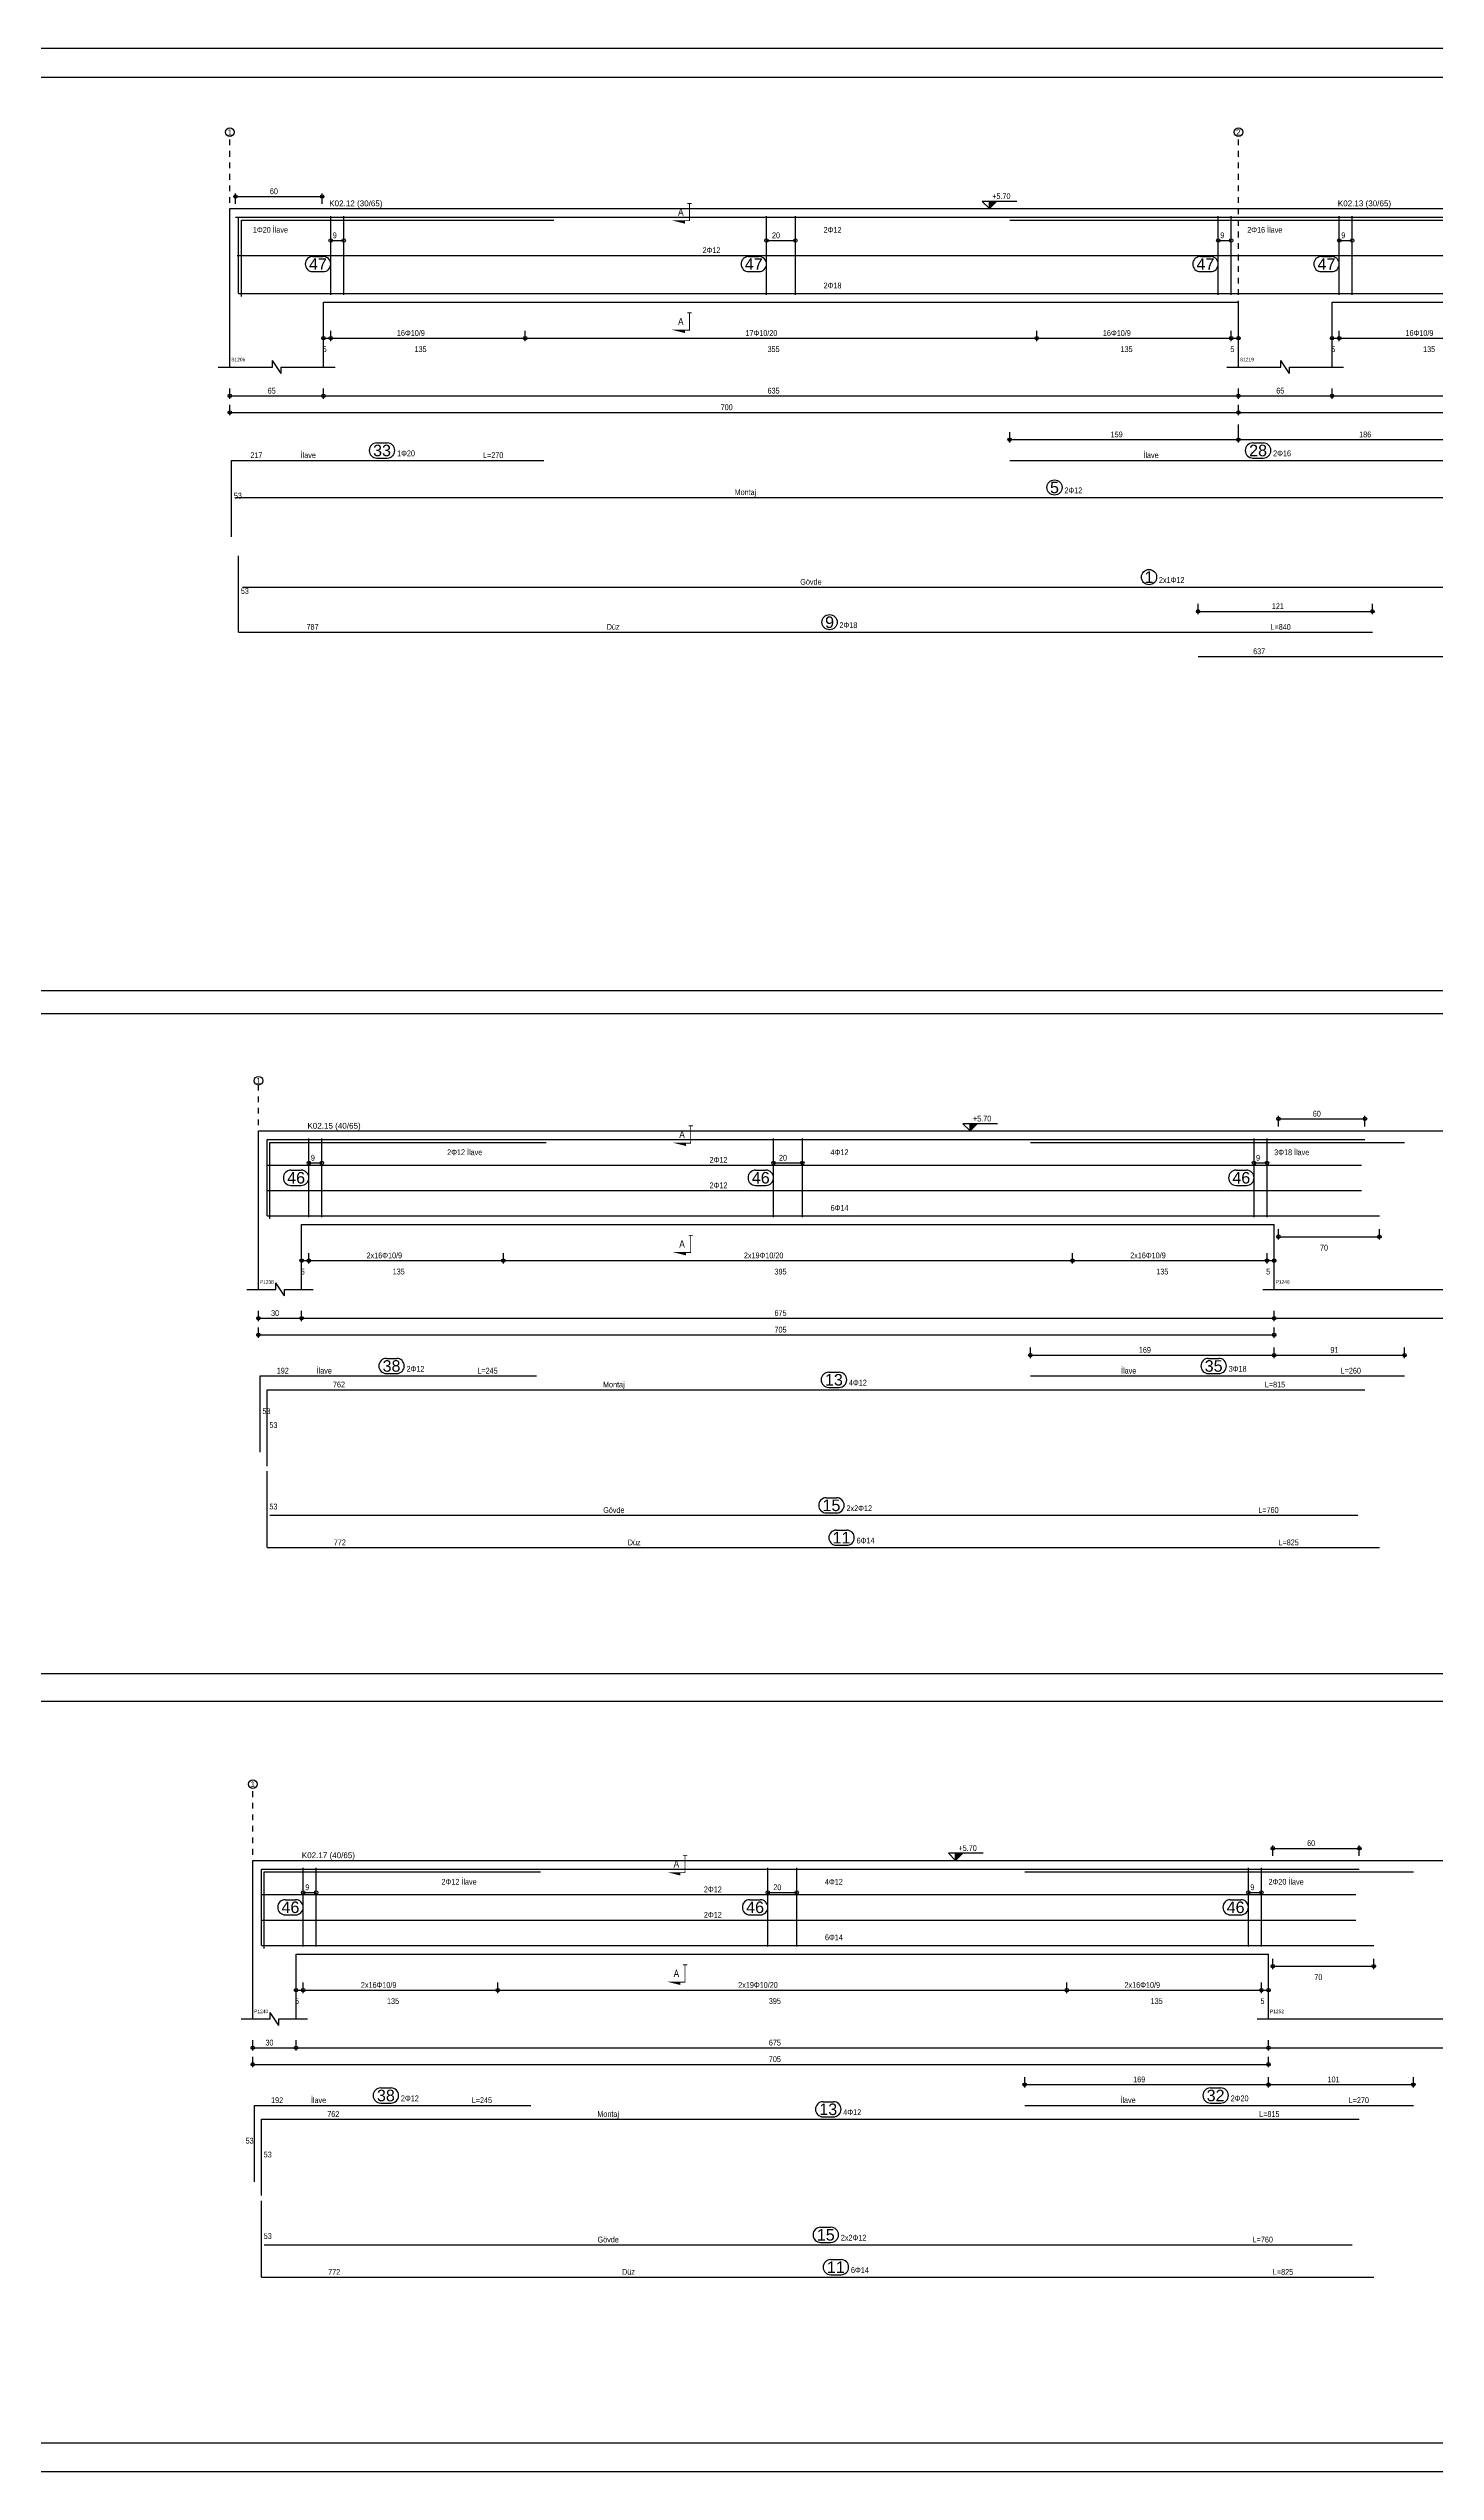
# Model space of a CAD drawing. Header units: metres. Extents: x 419734 to 420376, y 4564732 to 4565123.
# Drawn here: x 419996.92 to 420020.98, y 4564807.53 to 4564849.58 of the extents above; entities that cross this region are included whole.
import ezdxf
from ezdxf.enums import TextEntityAlignment as Align

# ---------------------------------------------------------------- set-up
doc = ezdxf.new("R2010")
doc.units = ezdxf.units.M
doc.linetypes.add('TRATTO-PUNTO', pattern=[1, 0.5, -0.25, 0, -0.25])
for name, color, linetype in [('Standart', 7, 'Continuous'), ('SW_ASSI', 7, 'TRATTO-PUNTO'), ('SW_DIM', 33, 'Continuous'), ('SW_MAGRONE', 2, 'Continuous'), ('SW_QUOTE', 1, 'Continuous'), ('SW_REINFORCEMENT', 7, 'Continuous'), ('SW_TESTI', 2, 'Continuous'), ('SW_TXT_TESTI', 1, 'Continuous')]:
    doc.layers.add(name, color=color, linetype=linetype)
doc.styles.add('arial_1_18', font='arial.ttf', dxfattribs={"height": 0.2})
doc.styles.add('SWS', font='ARIALN.TTF')

# ---------------------------------------------------------------- blocks, each defined once
blk = doc.blocks.new('*U1605')
at = {"layer": 'SW_QUOTE'}
blk.add_hatch(color=1, dxfattribs=at).paths.add_polyline_path([(0.25, 0.25), (0, 0.25), (0, 0)])
at = {"layer": 'SW_QUOTE', "color": 1}
for p, q in [((0.95, 0.25), (-0.25, 0.25)), ((-0.25, 0.25), (0, 0)), ((-0.25, 0), (0.25, 0)), ((0, 0), (0, 0.25)), ((0.25, 0.25), (0, 0))]:
    blk.add_line(p, q, dxfattribs=at)
at = {"layer": 'SW_QUOTE', "color": 2, "style": 'SWS'}
blk.add_attdef('QUOTA', (0.1, 0.33), '', height=0.2, dxfattribs=at)
blk = doc.blocks.new('*U1603')
at = {"layer": 'SW_QUOTE', "const_width": 0.0003}
blk.add_lwpolyline([(0, 0), (0, -0.006), (-0.00159, -0.006)], dxfattribs=at)
at = {"layer": 'SW_QUOTE', "const_width": 0.0003, "flags": 128}
blk.add_lwpolyline([(0.00075, 0), (-0.00075, 0)], dxfattribs=at)
at = {"layer": 'SW_QUOTE'}
blk.add_solid([(-0.00159, -0.00585), (-0.00159, -0.00701), (-0.00624, -0.00585)], dxfattribs=at)
at = {"layer": 'SW_TESTI', "style": 'SWS'}
for tag, p in [('RIF_DOC', (0.0025, -0.003)), ('RIF_DOC_SEC', (0.0055, -0.003))]:
    blk.add_attdef(tag, text='', height=0.002, rotation=90, dxfattribs=at).set_placement(p, align=Align.MIDDLE)
at = {"layer": 'SW_TESTI', "color": 3, "style": 'SWS'}
blk.add_attdef('SEZ', text='', height=0.0025, dxfattribs=at).set_placement((-0.003, -0.003), align=Align.MIDDLE)

msp = doc.modelspace()

# ---------------------------------------------------------------- linework, layer by layer
at = {"color": 0, "linetype": 'Continuous'}
for centre in [(420000.06318, 4564848.12616), (420017.56318, 4564848.12616), (420000.55918, 4564831.66737), (420000.46092, 4564819.46109)]:
    msp.add_circle(centre, 0.075, dxfattribs=at)
at = {"layer": 'Standart', "color": 2}
msp.add_lwpolyline([(420281.38267, 4564849.57907), (419805.78267, 4564849.57907), (419805.78267, 4564807.5324), (420281.38267, 4564807.5324)], dxfattribs=at)
for points in [[(419995.13267, 4564849.07907), (420043.08267, 4564849.07907), (420043.08267, 4564833.22712), (419995.13267, 4564833.22712)], [(420043.08267, 4564821.37921), (420043.08267, 4564832.82681), (419995.13267, 4564832.82681), (419995.13267, 4564821.37921)], [(419995.13267, 4564820.892), (419995.13267, 4564808.0324), (420043.08267, 4564808.0324), (420043.08267, 4564820.892)]]:
    msp.add_lwpolyline(points, close=True, dxfattribs=at)
at = {"layer": 'SW_ASSI', "ltscale": 0.2}
for points in [[(420000.06318, 4564844.30116), (420000.06318, 4564848.05116)], [(420017.56318, 4564844.30116), (420017.56318, 4564848.05116)], [(420000.55918, 4564828.29502), (420000.55918, 4564831.59237)], [(420000.46092, 4564815.63609), (420000.46092, 4564819.38609)]]:
    msp.add_lwpolyline(points, dxfattribs=at)
at = {"layer": 'SW_DIM', "ltscale": 0.5}
for points in [[(420000.12318, 4564847.01116), (420001.70318, 4564847.01116)], [(420000.16318, 4564846.88116), (420000.16318, 4564847.06116)], [(420001.66318, 4564846.88116), (420001.66318, 4564847.06116)], [(420001.81318, 4564846.24616), (420002.03818, 4564846.24616)], [(420009.37568, 4564846.24616), (420009.87568, 4564846.24616)], [(420017.21318, 4564846.24616), (420017.43818, 4564846.24616)], [(420019.31318, 4564846.24616), (420019.53818, 4564846.24616)], [(420001.64818, 4564844.55116), (420017.60318, 4564844.55116)], [(420001.68818, 4564844.50116), (420001.68818, 4564844.68116)], [(420001.81318, 4564844.50116), (420001.81318, 4564844.68116)], [(420005.18818, 4564844.50116), (420005.18818, 4564844.68116)], [(420014.06318, 4564844.50116), (420014.06318, 4564844.68116)], [(420017.43818, 4564844.50116), (420017.43818, 4564844.68116)], [(420017.56318, 4564844.50116), (420017.56318, 4564844.68116)], [(420019.14818, 4564844.55116), (420031.35318, 4564844.55116)], [(420019.18818, 4564844.50116), (420019.18818, 4564844.68116)], [(420019.31318, 4564844.50116), (420019.31318, 4564844.68116)], [(419999.86318, 4564844.05116), (420000.80068, 4564844.05116)], [(420000.80068, 4564844.05116), (420000.80068, 4564844.16366)], [(420000.95068, 4564843.93866), (420000.80068, 4564844.16366)], [(420000.95068, 4564843.93866), (420000.95068, 4564844.05116)], [(420000.95068, 4564844.05116), (420001.88818, 4564844.05116)], [(420017.36318, 4564844.05116), (420018.30068, 4564844.05116)], [(420018.30068, 4564844.05116), (420018.30068, 4564844.16366)], [(420018.45068, 4564843.93866), (420018.30068, 4564844.16366)], [(420018.45068, 4564843.93866), (420018.45068, 4564844.05116)], [(420018.45068, 4564844.05116), (420019.38818, 4564844.05116)], [(420000.02318, 4564843.55116), (420032.97818, 4564843.55116)], [(420000.06318, 4564843.50116), (420000.06318, 4564843.68116)], [(420001.68818, 4564843.50116), (420001.68818, 4564843.68116)], [(420017.56318, 4564843.50116), (420017.56318, 4564843.68116)], [(420019.18818, 4564843.50116), (420019.18818, 4564843.68116)], [(420000.02318, 4564843.26316), (420032.97818, 4564843.26316)], [(420000.06318, 4564843.21316), (420000.06318, 4564843.39316)], [(420017.56318, 4564843.21316), (420017.56318, 4564843.39316)], [(420017.56318, 4564842.74116), (420017.56318, 4564843.05116)], [(420013.55443, 4564842.79116), (420022.25943, 4564842.79116)], [(420013.59443, 4564842.74116), (420013.59443, 4564842.92116)], [(420016.82318, 4564839.81116), (420019.92818, 4564839.81116)], [(420016.86318, 4564839.76116), (420016.86318, 4564839.94116)], [(420019.88818, 4564839.76116), (420019.88818, 4564839.94116)], [(420018.21917, 4564831.00502), (420019.79917, 4564831.00502)], [(420018.25917, 4564830.87502), (420018.25917, 4564831.05502)], [(420019.75917, 4564830.87502), (420019.75917, 4564831.05502)], [(420001.43418, 4564830.24002), (420001.65918, 4564830.24002)], [(420009.49667, 4564830.24002), (420009.99667, 4564830.24002)], [(420017.83417, 4564830.24002), (420018.05917, 4564830.24002)], [(420018.21917, 4564828.96002), (420020.04917, 4564828.96002)], [(420018.25917, 4564828.91002), (420018.25917, 4564829.09002)], [(420020.00917, 4564828.91002), (420020.00917, 4564829.09002)], [(420001.26918, 4564828.54502), (420018.22417, 4564828.54502)], [(420001.30918, 4564828.49502), (420001.30918, 4564828.67502)], [(420001.43418, 4564828.49502), (420001.43418, 4564828.67502)], [(420004.80918, 4564828.49502), (420004.80918, 4564828.67502)], [(420014.68417, 4564828.49502), (420014.68417, 4564828.67502)], [(420018.05917, 4564828.49502), (420018.05917, 4564828.67502)], [(420018.18417, 4564828.49502), (420018.18417, 4564828.67502)], [(420000.35917, 4564828.04502), (420000.85918, 4564828.04502)], [(420000.85918, 4564828.04502), (420000.85918, 4564828.15752)], [(420001.00918, 4564827.93252), (420000.85918, 4564828.15752)], [(420001.00918, 4564827.93252), (420001.00918, 4564828.04502)], [(420001.00918, 4564828.04502), (420001.50918, 4564828.04502)], [(420017.98417, 4564828.04502), (420025.35918, 4564828.04502)], [(420000.51918, 4564827.54502), (420032.72418, 4564827.54502)], [(420000.55918, 4564827.49502), (420000.55918, 4564827.67502)], [(420001.30918, 4564827.49502), (420001.30918, 4564827.67502)], [(420018.18417, 4564827.49502), (420018.18417, 4564827.67502)], [(420000.51918, 4564827.25702), (420018.22417, 4564827.25702)], [(420000.55918, 4564827.20702), (420000.55918, 4564827.38702)], [(420018.18417, 4564827.20702), (420018.18417, 4564827.38702)], [(420013.91292, 4564826.90502), (420020.48667, 4564826.90502)], [(420013.95292, 4564826.85502), (420013.95292, 4564827.03502)], [(420018.18417, 4564826.85502), (420018.18417, 4564827.03502)], [(420020.44667, 4564826.85502), (420020.44667, 4564827.03502)], [(420018.12092, 4564818.34609), (420019.70092, 4564818.34609)], [(420018.16092, 4564818.21609), (420018.16092, 4564818.39609)], [(420019.66092, 4564818.21609), (420019.66092, 4564818.39609)], [(420001.33592, 4564817.58109), (420001.56092, 4564817.58109)], [(420009.39842, 4564817.58109), (420009.89842, 4564817.58109)], [(420017.73592, 4564817.58109), (420017.96092, 4564817.58109)], [(420018.12092, 4564816.30109), (420019.95092, 4564816.30109)], [(420018.16092, 4564816.25109), (420018.16092, 4564816.43109)], [(420019.91092, 4564816.25109), (420019.91092, 4564816.43109)], [(420001.17092, 4564815.88609), (420018.12592, 4564815.88609)], [(420001.21092, 4564815.83609), (420001.21092, 4564816.01609)], [(420001.33592, 4564815.83609), (420001.33592, 4564816.01609)], [(420004.71092, 4564815.83609), (420004.71092, 4564816.01609)], [(420014.58592, 4564815.83609), (420014.58592, 4564816.01609)], [(420017.96092, 4564815.83609), (420017.96092, 4564816.01609)], [(420018.08592, 4564815.83609), (420018.08592, 4564816.01609)], [(420000.26091, 4564815.38609), (420000.76092, 4564815.38609)], [(420000.76092, 4564815.38609), (420000.76092, 4564815.49859)], [(420000.91092, 4564815.27359), (420000.76092, 4564815.49859)], [(420000.91092, 4564815.27359), (420000.91092, 4564815.38609)], [(420000.91092, 4564815.38609), (420001.41092, 4564815.38609)], [(420017.88591, 4564815.38609), (420025.26092, 4564815.38609)], [(420000.42092, 4564814.88609), (420032.62592, 4564814.88609)], [(420000.46092, 4564814.83609), (420000.46092, 4564815.01609)], [(420001.21092, 4564814.83609), (420001.21092, 4564815.01609)], [(420018.08592, 4564814.83609), (420018.08592, 4564815.01609)], [(420000.42092, 4564814.59809), (420018.12592, 4564814.59809)], [(420000.46092, 4564814.54809), (420000.46092, 4564814.72809)], [(420018.08592, 4564814.54809), (420018.08592, 4564814.72809)], [(420013.81467, 4564814.24609), (420020.63842, 4564814.24609)], [(420013.85467, 4564814.19609), (420013.85467, 4564814.37609)], [(420018.08592, 4564814.19609), (420018.08592, 4564814.37609)], [(420020.59842, 4564814.19609), (420020.59842, 4564814.37609)]]:
    msp.add_lwpolyline(points, dxfattribs=at)
for centre in [(420000.16318, 4564847.01116), (420001.66318, 4564847.01116), (420001.81318, 4564846.24616), (420002.03818, 4564846.24616), (420009.37568, 4564846.24616), (420009.87568, 4564846.24616), (420017.21318, 4564846.24616), (420017.43818, 4564846.24616), (420019.31318, 4564846.24616), (420019.53818, 4564846.24616), (420001.68818, 4564844.55116), (420001.81318, 4564844.55116), (420005.18818, 4564844.55116), (420014.06318, 4564844.55116), (420017.43818, 4564844.55116), (420017.56318, 4564844.55116), (420019.18818, 4564844.55116), (420019.31318, 4564844.55116), (420000.06318, 4564843.55116), (420001.68818, 4564843.55116), (420017.56318, 4564843.55116), (420019.18818, 4564843.55116), (420000.06318, 4564843.26316), (420017.56318, 4564843.26316), (420013.59443, 4564842.79116), (420017.56318, 4564842.79116), (420016.86318, 4564839.81116), (420019.88818, 4564839.81116), (420018.25917, 4564831.00502), (420019.75917, 4564831.00502), (420001.43418, 4564830.24002), (420001.65918, 4564830.24002), (420009.49667, 4564830.24002), (420009.99667, 4564830.24002), (420017.83417, 4564830.24002), (420018.05917, 4564830.24002), (420018.25917, 4564828.96002), (420020.00917, 4564828.96002), (420001.30918, 4564828.54502), (420001.43418, 4564828.54502), (420004.80918, 4564828.54502), (420014.68417, 4564828.54502), (420018.05917, 4564828.54502), (420018.18417, 4564828.54502), (420000.55918, 4564827.54502), (420001.30918, 4564827.54502), (420018.18417, 4564827.54502), (420000.55918, 4564827.25702), (420018.18417, 4564827.25702), (420013.95292, 4564826.90502), (420018.18417, 4564826.90502), (420020.44667, 4564826.90502), (420018.16092, 4564818.34609), (420019.66092, 4564818.34609), (420001.33592, 4564817.58109), (420001.56092, 4564817.58109), (420009.39842, 4564817.58109), (420009.89842, 4564817.58109), (420017.73592, 4564817.58109), (420017.96092, 4564817.58109), (420018.16092, 4564816.30109), (420019.91092, 4564816.30109), (420001.21092, 4564815.88609), (420001.33592, 4564815.88609), (420004.71092, 4564815.88609), (420014.58592, 4564815.88609), (420017.96092, 4564815.88609), (420018.08592, 4564815.88609), (420000.46092, 4564814.88609), (420001.21092, 4564814.88609), (420018.08592, 4564814.88609), (420000.46092, 4564814.59809), (420018.08592, 4564814.59809), (420013.85467, 4564814.24609), (420018.08592, 4564814.24609), (420020.59842, 4564814.24609)]:
    msp.add_circle(centre, 0.03, dxfattribs=at)
at = {"layer": 'SW_MAGRONE'}
for points in [[(420000.06318, 4564844.05116), (420000.06318, 4564846.80117)], [(420000.06318, 4564846.80117), (420032.93818, 4564846.80117)], [(420001.68818, 4564844.05116), (420001.68818, 4564845.17616)], [(420001.68818, 4564845.17616), (420017.56318, 4564845.17616)], [(420017.56318, 4564844.05116), (420017.56318, 4564845.17616)], [(420019.18818, 4564844.05116), (420019.18818, 4564845.17616)], [(420019.18818, 4564845.17616), (420031.31318, 4564845.17616)], [(420000.55917, 4564830.79503), (420032.68418, 4564830.79503)], [(420000.55917, 4564828.04502), (420000.55917, 4564830.79503)], [(420001.30918, 4564828.04502), (420001.30918, 4564829.17002)], [(420001.30918, 4564829.17002), (420018.18417, 4564829.17002)], [(420018.18417, 4564828.04502), (420018.18417, 4564829.17002)], [(420000.46091, 4564815.38609), (420000.46091, 4564818.1361)], [(420000.46091, 4564818.1361), (420032.58592, 4564818.1361)], [(420001.21092, 4564815.38609), (420001.21092, 4564816.51109)], [(420001.21092, 4564816.51109), (420018.08591, 4564816.51109)], [(420018.08591, 4564815.38609), (420018.08591, 4564816.51109)]]:
    msp.add_lwpolyline(points, dxfattribs=at)
at = {"layer": 'SW_REINFORCEMENT', "color": 7, "ltscale": 0.05, "flags": 128}
for points in [[(420000.16318, 4564846.65116), (420032.85068, 4564846.65116)], [(420000.21318, 4564845.32616), (420000.21318, 4564846.65116)], [(420000.26318, 4564846.60116), (420005.68193, 4564846.60116)], [(420000.26318, 4564845.27616), (420000.26318, 4564846.60116)], [(420001.81318, 4564845.30616), (420001.81318, 4564846.67116)], [(420002.03818, 4564845.30616), (420002.03818, 4564846.67116)], [(420009.37568, 4564845.30616), (420009.37568, 4564846.67116)], [(420009.87568, 4564845.30616), (420009.87568, 4564846.67116)], [(420013.59443, 4564846.60116), (420022.21943, 4564846.60116)], [(420017.21318, 4564845.30616), (420017.21318, 4564846.67116)], [(420017.43818, 4564845.30616), (420017.43818, 4564846.67116)], [(420019.31318, 4564845.30616), (420019.31318, 4564846.67116)], [(420019.53818, 4564845.30616), (420019.53818, 4564846.67116)], [(420000.18818, 4564845.98866), (420032.81318, 4564845.98866)], [(420000.21318, 4564845.32616), (420032.78818, 4564845.32616)], [(420000.09318, 4564842.43116), (420005.51193, 4564842.43116)], [(420000.09318, 4564841.10616), (420000.09318, 4564842.43116)], [(420013.59443, 4564842.43116), (420022.21943, 4564842.43116)], [(420000.16318, 4564841.78871), (420027.29651, 4564841.78871)], [(420000.21318, 4564839.45116), (420000.21318, 4564840.77616)], [(420000.28418, 4564840.23366), (420030.28418, 4564840.23366)], [(420000.21318, 4564839.45116), (420019.88818, 4564839.45116)], [(420016.86318, 4564839.02932), (420032.78818, 4564839.02932)], [(420000.70917, 4564829.32002), (420000.70917, 4564830.64502)], [(420000.70918, 4564830.64502), (420019.75917, 4564830.64502)], [(420000.75917, 4564829.27002), (420000.75918, 4564830.59502)], [(420000.75918, 4564830.59502), (420005.55292, 4564830.59502)], [(420001.43418, 4564829.30002), (420001.43418, 4564830.66502)], [(420001.65918, 4564829.30002), (420001.65918, 4564830.66502)], [(420009.49667, 4564829.30002), (420009.49667, 4564830.66502)], [(420009.99667, 4564829.30002), (420009.99667, 4564830.66502)], [(420013.95292, 4564830.59502), (420020.44667, 4564830.59502)], [(420017.83417, 4564829.30002), (420017.83417, 4564830.66502)], [(420018.05917, 4564829.30002), (420018.05917, 4564830.66502)], [(420000.69667, 4564830.20336), (420019.69667, 4564830.20336)], [(420000.69667, 4564829.76169), (420019.69667, 4564829.76169)], [(420000.70918, 4564829.32002), (420020.00917, 4564829.32002)], [(420000.58917, 4564825.22002), (420000.58918, 4564826.54502)], [(420000.58918, 4564826.54502), (420005.38292, 4564826.54502)], [(420000.70917, 4564824.98002), (420000.70918, 4564826.30502)], [(420000.70918, 4564826.30502), (420019.75917, 4564826.30502)], [(420013.95292, 4564826.54502), (420020.44667, 4564826.54502)], [(420000.70918, 4564823.56502), (420000.70917, 4564824.89002)], [(420000.75667, 4564824.12669), (420019.63667, 4564824.12669)], [(420000.70918, 4564823.56502), (420020.00917, 4564823.56502)], [(420000.61092, 4564816.66109), (420000.61092, 4564817.9861)], [(420000.61092, 4564817.98609), (420019.66092, 4564817.98609)], [(420000.66092, 4564817.93609), (420005.45467, 4564817.93609)], [(420000.66092, 4564816.61109), (420000.66092, 4564817.93609)], [(420001.33592, 4564816.64109), (420001.33592, 4564818.00609)], [(420001.56092, 4564816.64109), (420001.56092, 4564818.00609)], [(420009.39842, 4564816.64109), (420009.39842, 4564818.00609)], [(420009.89842, 4564816.64109), (420009.89842, 4564818.00609)], [(420013.85467, 4564817.93609), (420020.59842, 4564817.93609)], [(420017.73592, 4564816.64109), (420017.73592, 4564818.00609)], [(420017.96092, 4564816.64109), (420017.96092, 4564818.00609)], [(420000.59842, 4564817.54443), (420019.59842, 4564817.54443)], [(420000.59842, 4564817.10276), (420019.59842, 4564817.10276)], [(420000.61092, 4564816.66109), (420019.91092, 4564816.66109)], [(420000.49092, 4564813.88609), (420005.28467, 4564813.88609)], [(420000.49092, 4564812.56109), (420000.49092, 4564813.88609)], [(420000.61092, 4564813.64609), (420019.66092, 4564813.64609)], [(420000.61092, 4564812.32109), (420000.61092, 4564813.64609)], [(420013.85467, 4564813.88609), (420020.59842, 4564813.88609)], [(420000.61092, 4564810.9061), (420000.61092, 4564812.2311)], [(420000.65842, 4564811.46776), (420019.53842, 4564811.46776)], [(420000.61092, 4564810.9061), (420019.91092, 4564810.9061)]]:
    msp.add_lwpolyline(points, dxfattribs=at)
at = {"layer": 'SW_TXT_TESTI', "flags": 128}
for points in [[(420001.50241, 4564845.97034), (420001.68118, 4564845.97034)], [(420001.50241, 4564845.70634), (420001.68118, 4564845.70634)], [(420009.06491, 4564845.97034), (420009.24368, 4564845.97034)], [(420009.06491, 4564845.70634), (420009.24368, 4564845.70634)], [(420016.90241, 4564845.97034), (420017.08118, 4564845.97034)], [(420016.90241, 4564845.70634), (420017.08118, 4564845.70634)], [(420019.00241, 4564845.97034), (420019.18118, 4564845.97034)], [(420019.00241, 4564845.70634), (420019.18118, 4564845.70634)], [(420002.61446, 4564842.73516), (420002.79322, 4564842.73516)], [(420002.61446, 4564842.47116), (420002.79322, 4564842.47116)], [(420017.81502, 4564842.47116), (420017.99378, 4564842.47116)], [(420001.12341, 4564830.11452), (420001.30218, 4564830.11452)], [(420009.18591, 4564830.11452), (420009.36467, 4564830.11452)], [(420017.52341, 4564830.11452), (420017.70217, 4564830.11452)], [(420001.12341, 4564829.85052), (420001.30218, 4564829.85052)], [(420009.18591, 4564829.85052), (420009.36467, 4564829.85052)], [(420017.52341, 4564829.85052), (420017.70217, 4564829.85052)], [(420002.77921, 4564826.84902), (420002.95797, 4564826.84902)], [(420002.77921, 4564826.58502), (420002.95797, 4564826.58502)], [(420010.45502, 4564826.60902), (420010.63378, 4564826.60902)], [(420010.45502, 4564826.34502), (420010.63378, 4564826.34502)], [(420017.04395, 4564826.58502), (420017.22272, 4564826.58502)], [(420010.41242, 4564824.43069), (420010.59118, 4564824.43069)], [(420010.41242, 4564824.16669), (420010.59118, 4564824.16669)], [(420010.58752, 4564823.86902), (420010.76628, 4564823.86902)], [(420010.58752, 4564823.60502), (420010.76628, 4564823.60502)], [(420001.02516, 4564817.45559), (420001.20392, 4564817.45559)], [(420009.08765, 4564817.45559), (420009.26642, 4564817.45559)], [(420017.42515, 4564817.45559), (420017.60392, 4564817.45559)], [(420001.02516, 4564817.19159), (420001.20392, 4564817.19159)], [(420009.08765, 4564817.19159), (420009.26642, 4564817.19159)], [(420017.42515, 4564817.19159), (420017.60392, 4564817.19159)], [(420002.68095, 4564814.19009), (420002.85971, 4564814.19009)], [(420017.0782, 4564814.19009), (420017.25696, 4564814.19009)], [(420002.68095, 4564813.92609), (420002.85971, 4564813.92609)], [(420010.35676, 4564813.95009), (420010.53553, 4564813.95009)], [(420010.35676, 4564813.68609), (420010.53553, 4564813.68609)], [(420017.0782, 4564813.92609), (420017.25696, 4564813.92609)], [(420010.31416, 4564811.77176), (420010.49292, 4564811.77176)], [(420010.31416, 4564811.50776), (420010.49292, 4564811.50776)], [(420010.48926, 4564811.2101), (420010.66803, 4564811.2101)], [(420010.48926, 4564810.9461), (420010.66803, 4564810.9461)]]:
    msp.add_lwpolyline(points, dxfattribs=at)
at = {"layer": 'SW_TXT_TESTI'}
for points in [[(420017.81502, 4564842.73516), (420017.99378, 4564842.73516)], [(420017.04395, 4564826.84902), (420017.22272, 4564826.84902)]]:
    msp.add_lwpolyline(points, dxfattribs=at)
for centre in [(420014.37185, 4564841.96071), (420016.01218, 4564840.40566), (420010.46893, 4564839.62316)]:
    msp.add_circle(centre, 0.132, dxfattribs=at)
for centre, start, end in [((420001.50241, 4564845.83834), 90, 270), ((420001.68118, 4564845.83834), 270, 90), ((420009.06491, 4564845.83834), 90, 270), ((420009.24368, 4564845.83834), 270, 90), ((420016.90241, 4564845.83834), 90, 270), ((420017.08118, 4564845.83834), 270, 90), ((420019.00241, 4564845.83834), 90, 270), ((420019.18118, 4564845.83834), 270, 90), ((420002.61446, 4564842.60316), 90, 270), ((420002.79322, 4564842.60316), 270, 90), ((420017.81502, 4564842.60316), 90, 270), ((420017.99378, 4564842.60316), 270, 90), ((420001.12341, 4564829.98252), 90, 270), ((420001.30218, 4564829.98252), 270, 90), ((420009.18591, 4564829.98252), 90, 270), ((420009.36467, 4564829.98252), 270, 90), ((420017.52341, 4564829.98252), 90, 270), ((420017.70217, 4564829.98252), 270, 90), ((420002.77921, 4564826.71702), 90, 270), ((420002.95797, 4564826.71702), 270, 90), ((420017.04395, 4564826.71702), 90, 270), ((420017.22272, 4564826.71702), 270, 90), ((420010.45502, 4564826.47702), 90, 270), ((420010.63378, 4564826.47702), 270, 90), ((420010.41242, 4564824.29869), 90, 270), ((420010.59118, 4564824.29869), 270, 90), ((420010.58752, 4564823.73702), 90, 270), ((420010.76628, 4564823.73702), 270, 90), ((420001.02516, 4564817.32359), 90, 270), ((420001.20392, 4564817.32359), 270, 90), ((420009.08765, 4564817.32359), 90, 270), ((420009.26642, 4564817.32359), 270, 90), ((420017.42515, 4564817.32359), 90, 270), ((420017.60392, 4564817.32359), 270, 90), ((420002.68095, 4564814.05809), 90, 270), ((420002.85971, 4564814.05809), 270, 90), ((420017.0782, 4564814.05809), 90, 270), ((420017.25696, 4564814.05809), 270, 90), ((420010.35676, 4564813.81809), 90, 270), ((420010.53553, 4564813.81809), 270, 90), ((420010.31416, 4564811.63976), 90, 270), ((420010.49292, 4564811.63976), 270, 90), ((420010.48926, 4564811.0781), 90, 270), ((420010.66803, 4564811.0781), 270, 90)]:
    msp.add_arc(centre, 0.132, start, end, dxfattribs=at)

# ---------------------------------------------------------------- block references
ref = msp.add_blockref('*U1603', (420008.03818, 4564846.88993), dxfattribs=dict(xscale=50, yscale=50, zscale=50))
ref.add_attrib('SEZ', 'A', dxfattribs={"layer": 'SW_TESTI', "color": 3, "height": 0.125, "style": 'SWS'}).set_placement((420007.88818, 4564846.73993), align=Align.MIDDLE)
ref = msp.add_blockref('*U1605', (420013.24175, 4564846.80117), dxfattribs=dict(xscale=0.5, yscale=0.5, zscale=0.5))
ref.add_attrib('QUOTA', '+5.70', (420013.29175, 4564846.96617), dxfattribs={"layer": 'SW_QUOTE', "color": 2, "height": 0.1, "style": 'SWS', "flags": 4})
ref = msp.add_blockref('*U1603', (420008.03818, 4564844.99094), dxfattribs=dict(xscale=50, yscale=50, zscale=50))
ref.add_attrib('SEZ', 'A', dxfattribs={"layer": 'SW_TESTI', "color": 3, "height": 0.125, "style": 'SWS'}).set_placement((420007.88818, 4564844.84094), align=Align.MIDDLE)
ref = msp.add_blockref('*U1603', (420008.05917, 4564830.88379), dxfattribs=dict(xscale=50, yscale=50, zscale=50))
ref.add_attrib('SEZ', 'A', dxfattribs={"layer": 'SW_TESTI', "color": 3, "height": 0.125, "style": 'SWS'}).set_placement((420007.90917, 4564830.73379), align=Align.MIDDLE)
ref = msp.add_blockref('*U1605', (420012.9074, 4564830.79503), dxfattribs=dict(xscale=0.5, yscale=0.5, zscale=0.5))
ref.add_attrib('QUOTA', '+5.70', (420012.9574, 4564830.96003), dxfattribs={"layer": 'SW_QUOTE', "color": 2, "height": 0.1, "style": 'SWS', "flags": 4})
ref = msp.add_blockref('*U1603', (420008.05917, 4564828.9848), dxfattribs=dict(xscale=50, yscale=50, zscale=50))
ref.add_attrib('SEZ', 'A', dxfattribs={"layer": 'SW_TESTI', "color": 3, "height": 0.125, "style": 'SWS'}).set_placement((420007.90917, 4564828.8348), align=Align.MIDDLE)
ref = msp.add_blockref('*U1603', (420007.96092, 4564818.22486), dxfattribs=dict(xscale=50, yscale=50, zscale=50))
ref.add_attrib('SEZ', 'A', dxfattribs={"layer": 'SW_TESTI', "color": 3, "height": 0.125, "style": 'SWS'}).set_placement((420007.81092, 4564818.07486), align=Align.MIDDLE)
ref = msp.add_blockref('*U1605', (420012.65681, 4564818.1361), dxfattribs=dict(xscale=0.5, yscale=0.5, zscale=0.5))
ref.add_attrib('QUOTA', '+5.70', (420012.70681, 4564818.3011), dxfattribs={"layer": 'SW_QUOTE', "color": 2, "height": 0.1, "style": 'SWS', "flags": 4})
ref = msp.add_blockref('*U1603', (420007.96092, 4564816.32587), dxfattribs=dict(xscale=50, yscale=50, zscale=50))
ref.add_attrib('SEZ', 'A', dxfattribs={"layer": 'SW_TESTI', "color": 3, "height": 0.125, "style": 'SWS'}).set_placement((420007.81092, 4564816.17587), align=Align.MIDDLE)

# ---------------------------------------------------------------- texts
at = {"color": 0, "linetype": 'Continuous', "style": 'arial_1_18'}
for s, p in [('1', (420000.02385, 4564848.07384)), ('2', (420017.52385, 4564848.07384)), ('1', (420000.51984, 4564831.61505)), ('1', (420000.42159, 4564819.40877))]:
    msp.add_text(s, height=0.10125, dxfattribs=at).set_placement(p)
at = {"layer": 'Standart', "color": 3, "linetype": 'Continuous', "lineweight": 5, "style": 'arial_1_18'}
for s, p in [('47', (420001.43641, 4564845.73834)), ('47', (420008.99891, 4564845.73834)), ('47', (420016.83641, 4564845.73834)), ('47', (420018.93641, 4564845.73834)), ('33', (420002.54846, 4564842.50316)), ('28', (420017.74902, 4564842.50316)), ('5', (420014.29415, 4564841.86071)), ('1', (420015.93449, 4564840.30566)), ('9', (420010.39124, 4564839.52316)), ('46', (420001.05741, 4564829.88252)), ('46', (420009.11991, 4564829.88252)), ('46', (420017.45741, 4564829.88252)), ('38', (420002.71321, 4564826.61702)), ('35', (420016.97795, 4564826.61702)), ('13', (420010.38902, 4564826.37702)), ('15', (420010.34642, 4564824.19869)), ('11', (420010.52152, 4564823.63702)), ('46', (420000.95916, 4564817.22359)), ('46', (420009.02165, 4564817.22359)), ('46', (420017.35915, 4564817.22359)), ('38', (420002.61495, 4564813.95809)), ('32', (420017.0122, 4564813.95809)), ('13', (420010.29076, 4564813.71809)), ('15', (420010.24816, 4564811.53976)), ('11', (420010.42326, 4564810.9781))]:
    msp.add_text(s, height=0.2, dxfattribs=at).set_placement(p)
at = {"layer": 'SW_DIM', "ltscale": 0.5}
for s, height, style, p in [('60', 0.1, 'SWS', (420000.7578, 4564847.05116)), ('K02.12 (30/65)', 0.1, 'arial_1_18', (420001.78818, 4564846.84116)), ('K02.13 (30/65)', 0.1, 'arial_1_18', (420019.28818, 4564846.84116)), ('9', 0.1, 'SWS', (420001.84799, 4564846.28616)), ('20', 0.1, 'SWS', (420009.4703, 4564846.28616)), ('9', 0.1, 'SWS', (420017.24799, 4564846.28616)), ('9', 0.1, 'SWS', (420019.34799, 4564846.28616)), ('5', 0.1, 'SWS', (420001.67299, 4564844.31116)), ('135', 0.1, 'SWS', (420003.2676, 4564844.31116)), ('355', 0.1, 'SWS', (420009.3926, 4564844.31116)), ('135', 0.1, 'SWS', (420015.5176, 4564844.31116)), ('5', 0.1, 'SWS', (420017.42299, 4564844.31116)), ('5', 0.1, 'SWS', (420019.17299, 4564844.31116)), ('135', 0.1, 'SWS', (420020.7676, 4564844.31116)), ('S1206', 0.06, 'arial_1_18', (420000.08818, 4564844.15116)), ('S1219', 0.06, 'arial_1_18', (420017.58818, 4564844.15116)), ('65', 0.1, 'SWS', (420000.7203, 4564843.59116)), ('635', 0.1, 'SWS', (420009.3926, 4564843.59116)), ('65', 0.1, 'SWS', (420018.2203, 4564843.59116)), ('700', 0.1, 'SWS', (420008.5801, 4564843.30316)), ('159', 0.1, 'SWS', (420015.34573, 4564842.83116)), ('186', 0.1, 'SWS', (420019.65823, 4564842.83116)), ('121', 0.1, 'SWS', (420018.1426, 4564839.85116)), ('K02.15 (40/65)', 0.1, 'arial_1_18', (420001.40918, 4564830.83502)), ('60', 0.1, 'SWS', (420018.85379, 4564831.04502)), ('9', 0.1, 'SWS', (420001.46898, 4564830.28002)), ('20', 0.1, 'SWS', (420009.59129, 4564830.28002)), ('9', 0.1, 'SWS', (420017.86898, 4564830.28002)), ('70', 0.1, 'SWS', (420018.97879, 4564828.72002)), ('5', 0.1, 'SWS', (420001.29398, 4564828.30502)), ('135', 0.1, 'SWS', (420002.8886, 4564828.30502)), ('395', 0.1, 'SWS', (420009.5136, 4564828.30502)), ('135', 0.1, 'SWS', (420016.1386, 4564828.30502)), ('5', 0.1, 'SWS', (420018.04398, 4564828.30502)), ('P1238', 0.06, 'arial_1_18', (420000.58417, 4564828.14502)), ('P1248', 0.06, 'arial_1_18', (420018.20917, 4564828.14502)), ('30', 0.1, 'SWS', (420000.77879, 4564827.58502)), ('675', 0.1, 'SWS', (420009.5136, 4564827.58502)), ('705', 0.1, 'SWS', (420009.5136, 4564827.29702)), ('169', 0.1, 'SWS', (420015.83547, 4564826.94502)), ('91', 0.1, 'SWS', (420019.16004, 4564826.94502)), ('K02.17 (40/65)', 0.1, 'arial_1_18', (420001.31092, 4564818.17609)), ('60', 0.1, 'SWS', (420018.75554, 4564818.38609)), ('9', 0.1, 'SWS', (420001.37073, 4564817.62109)), ('20', 0.1, 'SWS', (420009.49304, 4564817.62109)), ('9', 0.1, 'SWS', (420017.77073, 4564817.62109)), ('70', 0.1, 'SWS', (420018.88053, 4564816.06109)), ('5', 0.1, 'SWS', (420001.19573, 4564815.64609)), ('135', 0.1, 'SWS', (420002.79035, 4564815.64609)), ('395', 0.1, 'SWS', (420009.41535, 4564815.64609)), ('135', 0.1, 'SWS', (420016.04034, 4564815.64609)), ('5', 0.1, 'SWS', (420017.94573, 4564815.64609)), ('P1240', 0.06, 'arial_1_18', (420000.48591, 4564815.48609)), ('P1252', 0.06, 'arial_1_18', (420018.11091, 4564815.48609)), ('30', 0.1, 'SWS', (420000.68054, 4564814.92609)), ('675', 0.1, 'SWS', (420009.41535, 4564814.92609)), ('705', 0.1, 'SWS', (420009.41535, 4564814.63809)), ('169', 0.1, 'SWS', (420015.73722, 4564814.28609)), ('101', 0.1, 'SWS', (420019.10909, 4564814.28609))]:
    msp.add_text(s, height=height, dxfattribs=dict(at, style=style)).set_placement(p)
at = {"layer": 'SW_TXT_TESTI', "style": 'SWS'}
for s, p in [('1Φ20 İlave', (420000.46318, 4564846.38116)), ('2Φ12', (420010.36568, 4564846.38116)), ('2Φ16 İlave', (420017.71619, 4564846.38116)), ('2Φ12', (420008.26565, 4564846.02866)), ('2Φ18', (420010.36568, 4564845.41616)), ('16Φ10/9', (420002.96199, 4564844.59116)), ('17Φ10/20', (420009.0093, 4564844.59116)), ('16Φ10/9', (420015.21199, 4564844.59116)), ('16Φ10/9', (420020.46199, 4564844.59116)), ('217', (420000.4183, 4564842.47116)), ('İlave', (420001.29083, 4564842.47116)), ('1Φ20', (420002.96512, 4564842.50316)), ('L=270', (420004.45628, 4564842.47116)), ('İlave', (420015.91427, 4564842.47116)), ('2Φ16', (420018.16568, 4564842.50316)), ('53', (420000.13318, 4564841.76866)), ('Montaj', (420008.82116, 4564841.82871)), ('2Φ12', (420014.54385, 4564841.86071)), ('53', (420000.25318, 4564840.11366)), ('Gövde', (420009.96109, 4564840.27366)), ('2x1Φ12', (420016.18418, 4564840.30566)), ('787', (420001.39368, 4564839.49116)), ('Düz', (420006.6027, 4564839.49116)), ('2Φ18', (420010.64093, 4564839.52316)), ('L=840', (420018.11972, 4564839.49116)), ('637', (420017.81868, 4564839.06932)), ('2Φ12 İlave', (420003.83395, 4564830.37502)), ('4Φ12', (420010.48667, 4564830.37502)), ('3Φ18 İlave', (420018.18417, 4564830.37502)), ('2Φ12', (420008.38664, 4564830.24336)), ('2Φ12', (420008.38664, 4564829.80169)), ('6Φ14', (420010.48667, 4564829.41002)), ('2x16Φ10/9', (420002.4354, 4564828.58502)), ('2x19Φ10/20', (420008.98271, 4564828.58502)), ('2x16Φ10/9', (420015.6854, 4564828.58502)), ('192', (420000.8768, 4564826.58502)), ('İlave', (420001.56808, 4564826.58502)), ('2Φ12', (420003.12986, 4564826.61702)), ('L=245', (420004.35853, 4564826.58502)), ('İlave', (420015.52683, 4564826.58502)), ('3Φ18', (420017.39461, 4564826.61702)), ('L=260', (420019.33727, 4564826.58502)), ('762', (420001.85218, 4564826.34502)), ('Montaj', (420006.53799, 4564826.34502)), ('4Φ12', (420010.80567, 4564826.37702)), ('L=815', (420018.02196, 4564826.34502)), ('53', (420000.62917, 4564825.88252)), ('53', (420000.74917, 4564825.64252)), ('53', (420000.74917, 4564824.22752)), ('Gövde', (420006.54158, 4564824.16669)), ('2x2Φ12', (420010.76307, 4564824.19869)), ('L=760', (420017.90796, 4564824.16669)), ('772', (420001.86718, 4564823.60502)), ('Düz', (420006.96745, 4564823.60502)), ('6Φ14', (420010.93817, 4564823.63702)), ('L=825', (420018.25946, 4564823.60502)), ('2Φ12 İlave', (420003.7357, 4564817.71609)), ('4Φ12', (420010.38842, 4564817.71609)), ('2Φ20 İlave', (420018.08592, 4564817.71609)), ('2Φ12', (420008.28839, 4564817.58443)), ('2Φ12', (420008.28839, 4564817.14276)), ('6Φ14', (420010.38842, 4564816.75109)), ('2x16Φ10/9', (420002.33715, 4564815.92609)), ('2x19Φ10/20', (420008.88446, 4564815.92609)), ('2x16Φ10/9', (420015.58715, 4564815.92609)), ('192', (420000.77854, 4564813.92609)), ('İlave', (420001.46982, 4564813.92609)), ('2Φ12', (420003.03161, 4564813.95809)), ('L=245', (420004.26027, 4564813.92609)), ('İlave', (420015.51607, 4564813.92609)), ('2Φ20', (420017.42886, 4564813.95809)), ('L=270', (420019.47652, 4564813.92609)), ('762', (420001.75392, 4564813.68609)), ('Montaj', (420006.43973, 4564813.68609)), ('4Φ12', (420010.70742, 4564813.71809)), ('L=815', (420017.92371, 4564813.68609)), ('53', (420000.33645, 4564813.22359)), ('53', (420000.65092, 4564812.98359)), ('53', (420000.65092, 4564811.5686)), ('Gövde', (420006.44333, 4564811.50776)), ('2x2Φ12', (420010.66482, 4564811.53976)), ('L=760', (420017.80971, 4564811.50776)), ('772', (420001.76892, 4564810.9461)), ('Düz', (420006.86919, 4564810.9461)), ('6Φ14', (420010.83992, 4564810.9781)), ('L=825', (420018.16121, 4564810.9461))]:
    msp.add_text(s, height=0.1, dxfattribs=at).set_placement(p)

doc.saveas('drawing.dxf')
